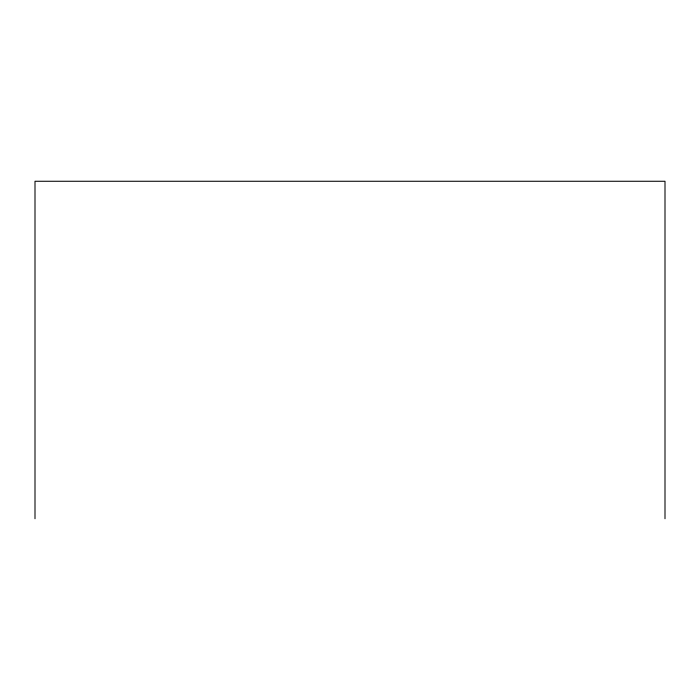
<?xml version="1.0" encoding="UTF-8"?>
<svg xmlns="http://www.w3.org/2000/svg" width="700" height="700" viewBox="0 0 700 700"><rect width="100%" height="100%" fill="white"/><g stroke="black" fill="none" stroke-linecap="round" stroke-linejoin="round"><path stroke-width="1.05" d="M665 518.735L665 181.265L35 181.265L35 518.735"/></g></svg>
